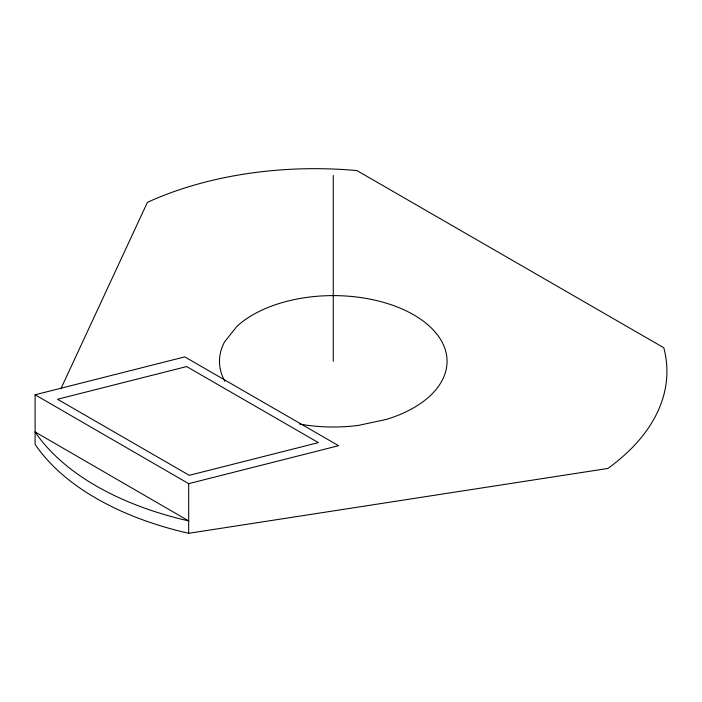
<?xml version="1.0" encoding="UTF-8"?>
<svg xmlns="http://www.w3.org/2000/svg" width="702" height="702" viewBox="0 0 702 702"><rect width="100%" height="100%" fill="white"/><g stroke="black" fill="none" stroke-linecap="round" stroke-linejoin="round"><path stroke-width="1.05" d="M35.1 394.778L188.689 483.66L338.592 445.7L184.758 356.879L35.1 394.778L35.1 444.331A271.349 156.66 0 0 0 188.68 533.301L607.835 468.462A268.682 155.124 0 0 0 663.785 347.744L356.949 170.595A269.138 155.388 0 0 0 147.411 202.343L60.872 388.794M188.689 483.66L188.68 533.301M333.266 175.482L333.266 361.311M299.631 424.069A113.794 65.698 0 0 0 358.485 425.377L386.346 419.419A113.794 65.698 0 0 0 416.751 316.663A113.794 65.698 0 0 0 236.969 326.307L224.561 341.892A113.794 65.698 0 0 0 224.921 381.388M186.644 366.558L57.529 399.254L189.277 475.315L318.401 442.62L186.644 366.558M188.68 520.91L35.1 431.949A271.349 156.66 0 0 0 188.68 520.91"/></g></svg>
